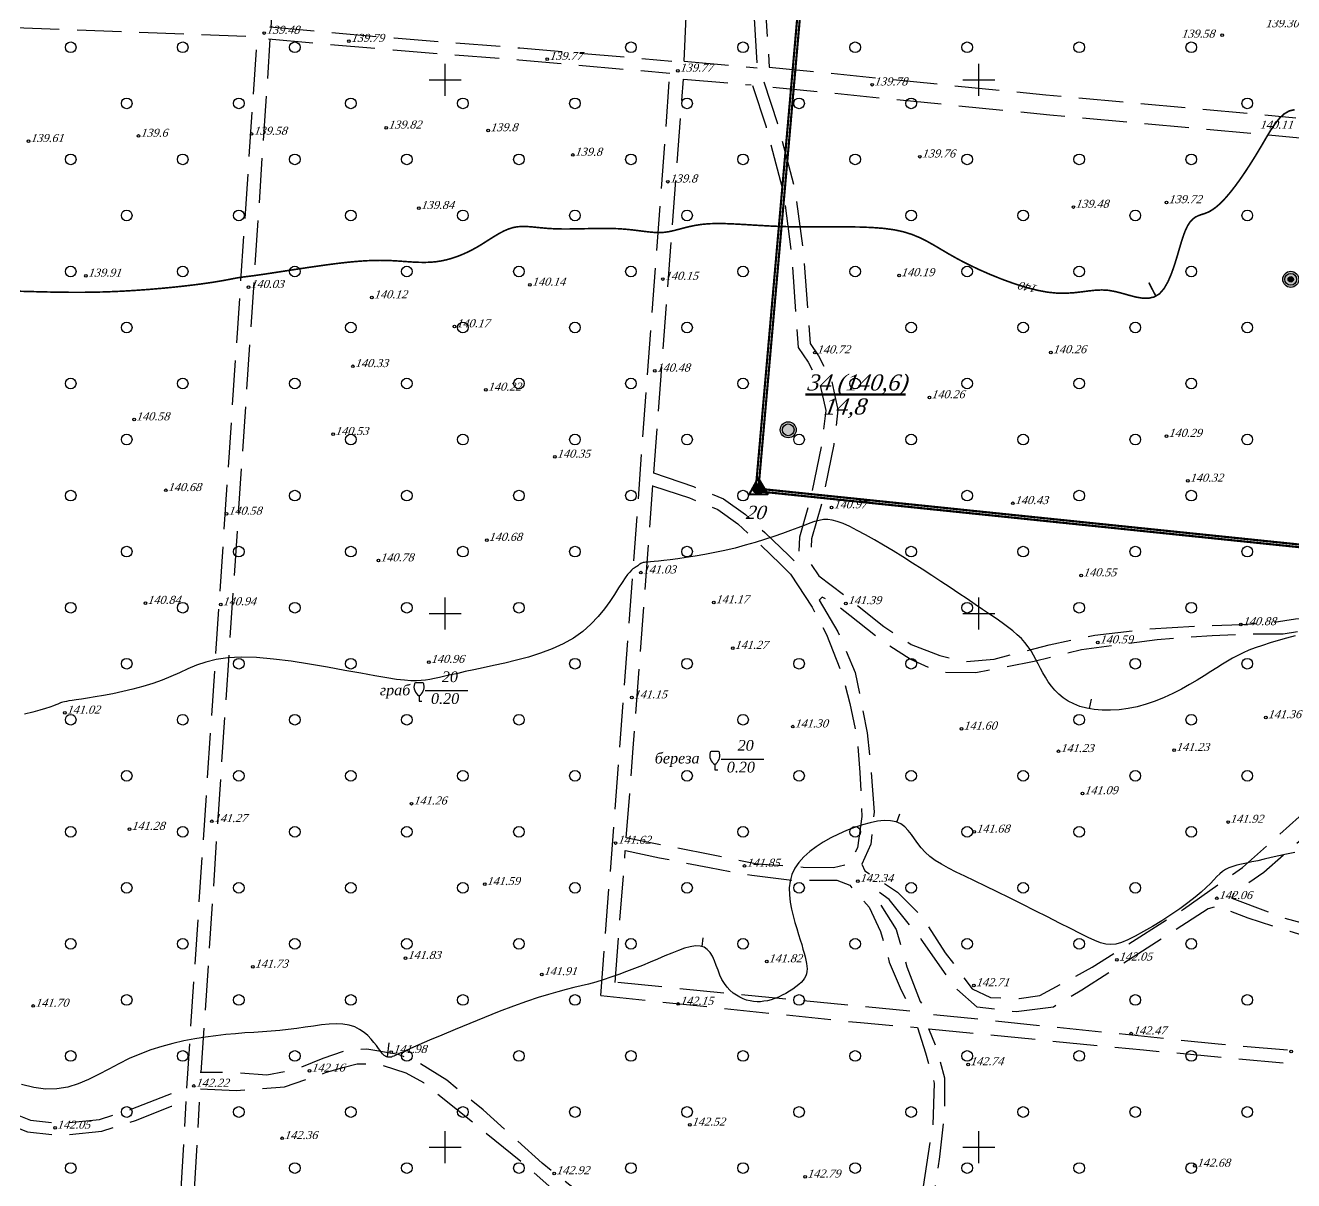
# Model space of a CAD drawing. Header units: millimetres. Extents: x 1400 to 4853, y -623 to 1865.
# Drawn here: x 2613.2 to 2755.8, y 1369.6 to 1499.4 of the extents above; entities that cross this region are included whole.
import ezdxf
from ezdxf.enums import TextEntityAlignment as Align
from ezdxf.lldxf.tags import DXFTag

# ---------------------------------------------------------------- set-up
doc = ezdxf.new("R2010")
doc.units = ezdxf.units.MM
doc.set_wipeout_variables(frame=1)
doc.linetypes.add('AHIDDEN2', pattern=[3, 1.5, -1.5])
doc.linetypes.add('AHIDDEN4', pattern=[7, 5, -2])
for name, color, linetype in [('0_Лицензия', 6, 'Continuous'), ('CONT-MNR', 7, 'Continuous'), ('кресты', 7, 'Continuous'), ('ПИКЕТЫ', 7, 'Continuous'), ('РАСТИТ', 7, 'Continuous'), ('Скважины', 7, 'Continuous'), ('СІТУАЦІЯ', 7, 'Continuous')]:
    doc.layers.add(name, color=color, linetype=linetype)
doc.styles.add('grad', font='timesi.ttf')
doc.styles.add('universw', font='timesi.ttf', dxfattribs={"oblique": 10})
tags = doc.linetypes.add('New Line1', pattern=[1.5, 1, -0.5]).pattern_tags.tags
tags[6:7] = [DXFTag(74, 4), DXFTag(75, 0), DXFTag(340, '0'), DXFTag(46, 1.0), DXFTag(50, 0.0), DXFTag(44, 0.0), DXFTag(45, 0.0)]
tags[4:5] = [DXFTag(74, 4), DXFTag(75, 0), DXFTag(340, '0'), DXFTag(46, 1.0), DXFTag(50, 0.0), DXFTag(44, 0.0), DXFTag(45, 0.0)]

# ---------------------------------------------------------------- blocks, each defined once
blk = doc.blocks.new('390_2')
at = {"color": 0, "linetype": 'Continuous', "lineweight": 0}
blk.add_wipeout([(0.56, -0.02), (0.56, 0.02), (0.02, 0.02), (0.02, 1.02), (0.15, 1.11), (0.31, 1.24), (0.46, 1.38), (0.62, 1.58), (0.73, 1.77), (0.84, 2), (0.9, 2.21), (0.95, 2.44), (0.96, 2.61), (0.96, 2.86), (0.94, 3.01), (0.89, 3.24), (0.86, 3.33), (0.82, 3.39), (0.77, 3.44), (0.7, 3.46), (-0.38, 3.46), (-0.69, 3.46), (-0.8, 3.42), (-0.85, 3.37), (-0.89, 3.28), (-0.93, 3.11), (-0.96, 2.93), (-0.97, 2.66), (-0.95, 2.39), (-0.91, 2.19), (-0.85, 2.03), (-0.78, 1.85), (-0.67, 1.65), (-0.56, 1.5), (-0.45, 1.37), (-0.28, 1.21), (-0.13, 1.09), (-0.02, 1.02), (-0.02, -0.02)], dxfattribs=at)
at = {"color": 0, "linetype": 'Continuous'}
blk.add_lwpolyline([(0.89, 3.12), (0.86, 3.28, 0.283123), (0.7, 3.44), (-0.69, 3.44, 0.301637), (-0.87, 3.28, 0.346308), (0, 1.03, 0.325277)], format="xyb", close=True, dxfattribs=at)
blk.add_lwpolyline([(0, 1.03), (0, 0), (0.54, 0)], dxfattribs=at)
blk = doc.blocks.new('372')
blk.add_circle((0, 0), 1)
blk = doc.blocks.new('368')
at = {"color": 0, "linetype": 'Continuous'}
blk.add_blockref('372', (0, 0), dxfattribs=at)
blk = doc.blocks.new('Licenzia')
at = {"linetype": 'New Line1', "lineweight": 25}
h = blk.add_hatch(color=6, dxfattribs=at)
h.dxf.hatch_style = 1
h.set_gradient(color1=(255, 0, 255), color2=(255, 0, 255), centered=1, tint=1, name='INVCYLINDER')
edge = h.paths.add_edge_path()
edge.add_arc((0, 0), 2, 0, 360)
at = {"color": 6, "linetype": 'Continuous', "lineweight": 40, "flags": 128}
blk.add_lwpolyline([(-0.08, 4.01), (-3.48, -1.99), (3.45, -1.99)], close=True, dxfattribs=at)
at = {"color": 10, "linetype": 'Continuous', "lineweight": 25}
blk.add_circle((0, 0), 2, dxfattribs=at)

msp = doc.modelspace()

# ---------------------------------------------------------------- hatches: boundary and pattern name
at = {"layer": 'Скважины', "linetype": 'Continuous'}
for color, points in [(1, [(2756.3306, 1470.8848, 1), (2754.5306, 1470.8848, 1)]), (1, [(2755.7306, 1470.8848, 1), (2755.1306, 1470.8848, 1)]), (0, [(2699.8302, 1453.9657, 1), (2698.0302, 1453.9657, 1)])]:
    msp.add_hatch(color=color, dxfattribs=at).paths.add_polyline_path(points)

# ---------------------------------------------------------------- linework, layer by layer
at = {"color": 6, "linetype": 'Continuous', "lineweight": 60, "flags": 128}
msp.add_lwpolyline([(3144.4144, 1622.5005, 0.24, 0.24, 0), (3032.8199, 1555.7907, 0.24, 0.24, 0), (3018.8744, 1523.7908, 0.24, 0.24, 0), (2987.3207, 1481.6199, 0.24, 0.24, 0), (2991.6614, 1385.4672, 0.24, 0.24, 0), (2843.9613, 1431.7361, 0.24, 0.24, 0), (2695.2589, 1447.0788, 0.24, 0.24, 0), (2711.2688, 1628.8933, 0.24, 0.24, 0), (2712.5497, 1675.7396, 0, 0, 0), (2806.1021, 1678.0284, 0.24, 0.24, 0), (2909.7376, 1712.7799, 0.24, 0.24, 0), (2967.6908, 1719.2535, 0.24, 0.24, 0), (3085.4663, 1716.8193, 0.24, 0.24, 0), (3121.1623, 1734.8067, 0.24, 0.24, 0), (3144.4153, 1734.688, 0.24, 0.24, 0)], format="xyseb", dxfattribs=at)
at = {"color": 1, "linetype": 'Continuous', "lineweight": 211, "const_width": 0.24, "flags": 128}
msp.add_lwpolyline([(2712.8418, 1675.4467), (2806.1546, 1677.7296), (2909.8027, 1712.4853), (2967.7044, 1718.9532), (3084.808, 1716.5431), (3133.365, 1615.9104), (3032.5835, 1555.9992), (3018.6133, 1523.9427), (2987.0162, 1481.7136), (2991.3424, 1385.8815), (2844.0222, 1432.0314), (2695.5837, 1447.3469), (2711.5685, 1628.8761)], close=True, dxfattribs=at)
at = {"layer": 'CONT-MNR', "color": 30, "linetype": 'Continuous', "const_width": 0.18, "flags": 128}
msp.add_lwpolyline([(2755.8676, 1489.9581), (2755.256, 1489.8191), (2754.6897, 1489.4834), (2754.1612, 1488.9872), (2753.6632, 1488.367), (2753.1883, 1487.6594), (2752.7293, 1486.9007), (2752.2786, 1486.1274), (2751.8304, 1485.3705), (2751.3848, 1484.6383), (2750.9432, 1483.9339), (2750.507, 1483.26), (2750.0777, 1482.6196), (2749.6569, 1482.0155), (2749.2459, 1481.4507), (2748.8463, 1480.9281), (2748.4591, 1480.45), (2748.0835, 1480.0172), (2747.7183, 1479.6296), (2747.3623, 1479.2874), (2747.0144, 1478.9907), (2746.6732, 1478.7397), (2746.3376, 1478.5344), (2746.0065, 1478.375), (2745.6789, 1478.2567), (2745.3551, 1478.1552), (2745.036, 1478.0412), (2744.7221, 1477.8855), (2744.4142, 1477.659), (2744.1131, 1477.3323), (2743.8194, 1476.8762), (2743.5337, 1476.2617), (2743.255, 1475.4732), (2742.9747, 1474.5513), (2742.6824, 1473.5503), (2742.3675, 1472.5245), (2742.0198, 1471.5282), (2741.6288, 1470.6157), (2741.184, 1469.8414), (2740.675, 1469.2596), (2740.0951, 1468.9083), (2739.4525, 1468.7595), (2738.7592, 1468.7692), (2738.027, 1468.8931), (2737.2678, 1469.0871), (2736.4935, 1469.3069), (2735.7162, 1469.5084), (2734.9476, 1469.6474), (2734.1949, 1469.6918), (2733.4462, 1469.6584), (2732.6846, 1469.5759), (2731.8935, 1469.4733), (2731.056, 1469.3793), (2730.1554, 1469.3228), (2729.175, 1469.3326), (2728.0981, 1469.4377), (2726.9156, 1469.659), (2725.6505, 1469.986), (2724.3335, 1470.4004), (2722.9952, 1470.8841), (2721.6664, 1471.4186), (2720.3778, 1471.9857), (2719.16, 1472.5671), (2718.0438, 1473.1445), (2717.0489, 1473.7016), (2716.1512, 1474.2302), (2715.3157, 1474.7241), (2714.5072, 1475.1771), (2713.6907, 1475.5829), (2712.8312, 1475.9354), (2711.8935, 1476.2283), (2710.8426, 1476.4555), (2709.6536, 1476.6138), (2708.3426, 1476.713), (2706.9359, 1476.7661), (2705.4598, 1476.7858), (2703.9405, 1476.7851), (2702.4043, 1476.7768), (2700.8775, 1476.7739), (2699.3863, 1476.7892), (2697.9534, 1476.8318), (2696.5859, 1476.8952), (2695.2877, 1476.969), (2694.0623, 1477.0429), (2692.9134, 1477.1066), (2691.8446, 1477.1497), (2690.8594, 1477.1619), (2689.9617, 1477.1329), (2689.1521, 1477.0562), (2688.4209, 1476.9408), (2687.7553, 1476.8), (2687.1426, 1476.6465), (2686.5702, 1476.4936), (2686.0253, 1476.3542), (2685.4953, 1476.2412), (2684.9675, 1476.1678), (2684.4302, 1476.1431), (2683.8758, 1476.1606), (2683.2978, 1476.2101), (2682.6896, 1476.2813), (2682.0445, 1476.3638), (2681.3561, 1476.4474), (2680.6177, 1476.5217), (2679.8228, 1476.5766), (2678.9686, 1476.6045), (2678.0685, 1476.6097), (2677.1394, 1476.5995), (2676.1985, 1476.5809), (2675.2628, 1476.5612), (2674.3494, 1476.5474), (2673.4755, 1476.5467), (2672.6581, 1476.5663), (2671.91, 1476.6102), (2671.2263, 1476.6698), (2670.5979, 1476.7334), (2670.0155, 1476.7891), (2669.47, 1476.8253), (2668.9521, 1476.8301), (2668.4528, 1476.7919), (2667.9628, 1476.6988), (2667.4742, 1476.5429), (2666.9841, 1476.3313), (2666.491, 1476.0746), (2665.993, 1475.7839), (2665.4888, 1475.4698), (2664.9766, 1475.1433), (2664.4548, 1474.815), (2663.9219, 1474.4959), (2663.3766, 1474.1954), (2662.8196, 1473.9173), (2662.2521, 1473.6642), (2661.6753, 1473.4385), (2661.0902, 1473.2428), (2660.4981, 1473.0795), (2659.9001, 1472.9512), (2659.2973, 1472.8603), (2658.6907, 1472.8078), (2658.0802, 1472.7884), (2657.4659, 1472.7954), (2656.8475, 1472.8219), (2656.2249, 1472.8611), (2655.5979, 1472.9063), (2654.9663, 1472.9506), (2654.3301, 1472.9873), (2653.6873, 1473.0105), (2653.0294, 1473.0179), (2652.3461, 1473.0085), (2651.6271, 1472.9809), (2650.8621, 1472.9339), (2650.0409, 1472.8664), (2649.153, 1472.777), (2648.1883, 1472.6646), (2647.1431, 1472.5291), (2646.0412, 1472.376), (2644.9128, 1472.2117), (2643.7882, 1472.0428), (2642.6979, 1471.8759), (2641.672, 1471.7176), (2640.7411, 1471.5745), (2639.9353, 1471.453), (2639.2759, 1471.3579), (2638.7471, 1471.2857), (2638.324, 1471.2312), (2637.9815, 1471.189), (2637.6947, 1471.154), (2637.4388, 1471.1207), (2637.1887, 1471.0838), (2636.9194, 1471.0381), (2636.6082, 1470.9794), (2636.2402, 1470.9075), (2635.803, 1470.8237), (2635.2839, 1470.7291), (2634.6702, 1470.6246), (2633.9494, 1470.5114), (2633.1088, 1470.3907), (2632.1359, 1470.2634), (2631.0231, 1470.1312), (2629.784, 1469.9981), (2628.4371, 1469.8687), (2627.001, 1469.7474), (2625.4942, 1469.6389), (2623.9354, 1469.5476), (2622.3431, 1469.4781), (2620.736, 1469.4348), (2619.1329, 1469.4205), (2617.5539, 1469.4298), (2616.0196, 1469.4555), (2614.5503, 1469.4904), (2613.1666, 1469.5272), (2611.8888, 1469.5588)], dxfattribs=at)
at = {"layer": 'CONT-MNR', "color": 30, "linetype": 'Continuous', "const_width": 0.18, "elevation": 42, "flags": 128}
msp.add_lwpolyline([(2740.2546, 1469.0049), (2739.4812, 1470.5139)], dxfattribs=at)
at = {"layer": 'CONT-MNR', "color": 30, "linetype": 'Continuous', "flags": 128}
for points, elevation in [([(2732.7974, 1422.6183), (2733.0364, 1423.697)], 42.3), ([(2711.1283, 1409.8537), (2711.483, 1410.7907)], 42.6), ([(2689.2377, 1395.864), (2689.3511, 1396.8369)], 42.6), ([(2653.8547, 1383.4559), (2654.0516, 1385.0476)], 42.6)]:
    msp.add_lwpolyline(points, dxfattribs=dict(at, elevation=elevation))
at = {"layer": 'CONT-MNR', "color": 30, "linetype": 'Continuous', "elevation": 42.6}
msp.add_lwpolyline([(2755.882, 1406.4557), (2754.9602, 1406.2717), (2754.0791, 1406.0704), (2753.2444, 1405.8682), (2752.462, 1405.6814), (2751.7363, 1405.5221), (2751.0665, 1405.3856), (2750.4507, 1405.263), (2749.887, 1405.1451), (2749.3734, 1405.023), (2748.9079, 1404.8877), (2748.4885, 1404.7302), (2748.1134, 1404.5415), (2747.7769, 1404.3137), (2747.4598, 1404.0435), (2747.1392, 1403.7286), (2746.7921, 1403.3668), (2746.3956, 1402.9558), (2745.927, 1402.4934), (2745.3632, 1401.9775), (2744.6815, 1401.4057), (2743.8684, 1400.7798), (2742.9486, 1400.1181), (2741.9566, 1399.4425), (2740.9264, 1398.7754), (2739.8925, 1398.1389), (2738.8891, 1397.5551), (2737.9504, 1397.0463), (2737.1107, 1396.6345), (2736.3919, 1396.3378), (2735.7664, 1396.1574), (2735.1944, 1396.0903), (2734.6359, 1396.1334), (2734.0509, 1396.2839), (2733.3995, 1396.5387), (2732.6417, 1396.8948), (2731.7377, 1397.3493), (2730.6604, 1397.8962), (2729.435, 1398.5179), (2728.0994, 1399.194), (2726.6915, 1399.9039), (2725.2496, 1400.627), (2723.8115, 1401.343), (2722.4152, 1402.0311), (2721.0988, 1402.671), (2719.8932, 1403.2476), (2718.8003, 1403.7687), (2717.8152, 1404.2472), (2716.9328, 1404.6966), (2716.148, 1405.1298), (2715.4558, 1405.5601), (2714.851, 1406.0007), (2714.3286, 1406.4647), (2713.8808, 1406.96), (2713.4882, 1407.4733), (2713.1287, 1407.9859), (2712.7802, 1408.4792), (2712.4207, 1408.9345), (2712.028, 1409.3331), (2711.5801, 1409.6565), (2711.0547, 1409.8858), (2710.4361, 1410.0073), (2709.733, 1410.0257), (2708.9605, 1409.9508), (2708.1334, 1409.792), (2707.2669, 1409.559), (2706.3758, 1409.2614), (2705.4753, 1408.9087), (2704.5802, 1408.5107), (2703.7055, 1408.0751), (2702.8655, 1407.603), (2702.0744, 1407.094), (2701.3464, 1406.5472), (2700.6956, 1405.9622), (2700.1363, 1405.3382), (2699.6827, 1404.6748), (2699.349, 1403.9712), (2699.1438, 1403.229), (2699.0541, 1402.4578), (2699.0612, 1401.6694), (2699.1463, 1400.8757), (2699.2909, 1400.0883), (2699.4763, 1399.3192), (2699.6838, 1398.5801), (2699.8948, 1397.8827), (2700.0935, 1397.2365), (2700.2762, 1396.6409), (2700.4418, 1396.0932), (2700.5894, 1395.5902), (2700.7181, 1395.1293), (2700.827, 1394.7075), (2700.9151, 1394.3219), (2700.9815, 1393.9695), (2701.0249, 1393.6473), (2701.0419, 1393.3506), (2701.0289, 1393.0748), (2700.9821, 1392.815), (2700.8979, 1392.5664), (2700.7725, 1392.3243), (2700.6023, 1392.0839), (2700.3835, 1391.8403), (2700.1143, 1391.5904), (2699.8006, 1391.3374), (2699.45, 1391.0863), (2699.0702, 1390.842), (2698.669, 1390.6093), (2698.2541, 1390.3931), (2697.8332, 1390.1984), (2697.4139, 1390.03), (2697.0025, 1389.8921), (2696.599, 1389.7861), (2696.2018, 1389.7126), (2695.8094, 1389.6724), (2695.4202, 1389.6662), (2695.0328, 1389.6946), (2694.6455, 1389.7583), (2694.2569, 1389.858), (2693.8665, 1389.9946), (2693.4783, 1390.1701), (2693.0974, 1390.3867), (2692.7289, 1390.6465), (2692.3779, 1390.9518), (2692.0493, 1391.3047), (2691.7484, 1391.7076), (2691.4802, 1392.1625), (2691.2465, 1392.6674), (2691.0363, 1393.2038), (2690.8351, 1393.7487), (2690.6287, 1394.2793), (2690.4026, 1394.7728), (2690.1426, 1395.2063), (2689.8343, 1395.5569), (2689.4632, 1395.8017), (2689.0185, 1395.9244), (2688.5028, 1395.9338), (2687.9219, 1395.8452), (2687.2819, 1395.6739), (2686.5887, 1395.4351), (2685.8482, 1395.1442), (2685.0665, 1394.8165), (2684.2495, 1394.4671), (2683.4033, 1394.1099), (2682.5353, 1393.7516), (2681.6531, 1393.3975), (2680.764, 1393.053), (2679.8757, 1392.7232), (2678.9957, 1392.4136), (2678.1314, 1392.1292), (2677.2905, 1391.8754), (2676.4749, 1391.6539), (2675.6649, 1391.4514), (2674.8349, 1391.2512), (2673.9597, 1391.0364), (2673.0139, 1390.7905), (2671.972, 1390.4964), (2670.8089, 1390.1375), (2669.4989, 1389.697), (2668.03, 1389.165), (2666.4422, 1388.56), (2664.7887, 1387.9074), (2663.1228, 1387.2325), (2661.4975, 1386.5607), (2659.9663, 1385.9174), (2658.5822, 1385.328), (2657.3984, 1384.8179), (2656.4541, 1384.4061), (2655.7311, 1384.0869), (2655.1976, 1383.8481), (2654.8213, 1383.6774), (2654.5701, 1383.5628), (2654.412, 1383.492), (2654.3148, 1383.453), (2654.2463, 1383.4336), (2654.1801, 1383.4235), (2654.1115, 1383.4201), (2654.0413, 1383.423), (2653.9705, 1383.4313), (2653.9, 1383.4445), (2653.8307, 1383.4619), (2653.7634, 1383.4829), (2653.6991, 1383.5069), (2653.6376, 1383.5346), (2653.5745, 1383.5721), (2653.5042, 1383.627), (2653.4213, 1383.7068), (2653.3204, 1383.8191), (2653.1958, 1383.9713), (2653.0422, 1384.171), (2652.854, 1384.4257), (2652.626, 1384.7384), (2652.3538, 1385.0941), (2652.0333, 1385.4729), (2651.6605, 1385.8553), (2651.2311, 1386.2215), (2650.7411, 1386.5519), (2650.1863, 1386.8268), (2649.5628, 1387.0266), (2648.8684, 1387.1374), (2648.1101, 1387.1687), (2647.2968, 1387.1356), (2646.4377, 1387.0536), (2645.5416, 1386.9378), (2644.6176, 1386.8036), (2643.6747, 1386.6662), (2642.722, 1386.541), (2641.766, 1386.4392), (2640.8034, 1386.3572), (2639.8287, 1386.2872), (2638.8361, 1386.2216), (2637.82, 1386.1526), (2636.7748, 1386.0727), (2635.6947, 1385.9742), (2634.5742, 1385.8493), (2633.4102, 1385.691), (2632.2103, 1385.4945), (2630.9849, 1385.2555), (2629.7441, 1384.9699), (2628.4983, 1384.6333), (2627.2578, 1384.2415), (2626.0328, 1383.7903), (2624.8336, 1383.2755), (2623.6666, 1382.6996), (2622.5228, 1382.0923), (2621.3895, 1381.4901), (2620.2536, 1380.9295), (2619.1024, 1380.4469), (2617.923, 1380.0789), (2616.7026, 1379.862), (2615.4283, 1379.8325), (2614.0916, 1380.0143), (2612.7022, 1380.3797)], dxfattribs=at)
at = {"layer": 'кресты', "color": 3, "linetype": 'Continuous'}
for p, q in [((2660.3623, 1491.5067), (2660.3623, 1495.1067)), ((2720.3623, 1491.5067), (2720.3623, 1495.1067)), ((2658.5623, 1493.3067), (2662.1623, 1493.3067)), ((2718.5623, 1493.3067), (2722.1623, 1493.3067)), ((2660.3623, 1431.5067), (2660.3623, 1435.1067)), ((2720.3623, 1431.5067), (2720.3623, 1435.1067)), ((2658.5623, 1433.3067), (2662.1623, 1433.3067)), ((2718.5623, 1433.3067), (2722.1623, 1433.3067)), ((2660.3623, 1371.5067), (2660.3623, 1375.1067)), ((2720.3623, 1371.5067), (2720.3623, 1375.1067)), ((2658.5623, 1373.3067), (2662.1623, 1373.3067)), ((2718.5623, 1373.3067), (2722.1623, 1373.3067))]:
    msp.add_line(p, q, dxfattribs=at)
at = {"layer": 'ПИКЕТЫ', "color": 7, "linetype": 'Continuous'}
for centre in [(2640.0116, 1498.5733), (2649.5408, 1497.6671), (2747.7133, 1498.3456), (2671.844, 1495.639), (2686.5128, 1494.3228), (2708.3619, 1492.7707), (2638.5973, 1487.2259), (2653.7363, 1487.919), (2665.204, 1487.6216), (2613.4998, 1486.411), (2625.8733, 1486.9998), (2674.7032, 1484.8639), (2713.7339, 1484.6748), (2685.3976, 1481.8602), (2657.392, 1478.8806), (2730.9891, 1479.0147), (2741.4693, 1479.5317), (2619.9697, 1471.2757), (2669.8916, 1470.2603), (2684.8407, 1470.9176), (2711.3874, 1471.3243), (2638.2532, 1470.0032), (2652.1238, 1468.8372), (2661.4013, 1465.5851), (2701.9283, 1462.6462), (2728.4661, 1462.6645), (2649.9916, 1461.1063), (2683.9149, 1460.6049), (2664.9414, 1458.452), (2714.802, 1457.6055), (2625.3785, 1455.1218), (2647.7653, 1453.4707), (2741.4724, 1453.2612), (2672.7023, 1450.9273), (2743.866, 1448.2204), (2628.9563, 1447.1667), (2635.7656, 1444.515), (2703.8134, 1445.2332), (2724.1909, 1445.7013), (2665.0338, 1441.5707), (2652.8442, 1439.2659), (2682.3486, 1437.9075), (2731.8697, 1437.5867), (2626.6481, 1434.4847), (2690.5477, 1434.5571), (2705.4171, 1434.4515), (2635.119, 1434.3305), (2749.8209, 1432.0867), (2692.6877, 1429.4254), (2733.7284, 1430.0438), (2658.5302, 1427.8476), (2681.3398, 1423.8705), (2617.5892, 1422.1435), (2752.6342, 1421.632), (2699.43, 1420.5925), (2718.4201, 1420.354), (2729.3242, 1417.8221), (2742.3103, 1417.9473), (2732.0074, 1413.0855), (2656.5704, 1411.9291), (2624.8689, 1409.0794), (2634.1286, 1409.9547), (2719.8535, 1408.7695), (2748.3884, 1409.8694), (2679.5275, 1407.5079), (2694.0197, 1404.9333), (2706.7571, 1403.2101), (2664.8028, 1402.875), (2747.1189, 1401.296), (2655.908, 1394.5652), (2638.7311, 1393.5965), (2696.5095, 1394.1885), (2735.8912, 1394.3887), (2671.2082, 1392.7408), (2719.8144, 1391.5023), (2614.0418, 1389.1881), (2686.5502, 1389.413), (2737.4816, 1386.0783), (2654.3037, 1383.9914), (2755.4681, 1384.0695), (2645.1016, 1381.8949), (2719.1599, 1382.6187), (2632.0803, 1380.1947), (2616.4902, 1375.4856), (2687.8689, 1375.8263), (2642.0342, 1374.3151), (2672.6273, 1370.364), (2744.6479, 1371.2056), (2700.8433, 1369.9847)]:
    msp.add_circle(centre, 0.15, dxfattribs=at)
at = {"layer": 'РАСТИТ', "color": 7}
for points in [[(2658.1269, 1424.6651), (2662.9187, 1424.6396)], [(2691.3816, 1416.9544), (2696.1734, 1416.9289)]]:
    msp.add_lwpolyline(points, dxfattribs=at)
at = {"layer": 'Скважины', "color": 0, "linetype": 'Continuous', "lineweight": 50}
msp.add_line((2700.8879, 1457.9443), (2712.1071, 1457.9423), dxfattribs=at)
at = {"layer": 'Скважины', "color": 1, "linetype": 'Continuous'}
for centre, radius in [((2755.4306, 1470.8848), 0.9), ((2755.4306, 1470.8848), 0.66), ((2755.4306, 1470.8848), 0.3), ((2755.4355, 1470.8446), 0.15), ((2755.5606, 1470.8597), 0.15)]:
    msp.add_circle(centre, radius, dxfattribs=at)
at = {"layer": 'Скважины', "color": 1}
msp.add_circle((2755.4355, 1470.8446), 0.15, dxfattribs=at)
at = {"layer": 'Скважины', "color": 0, "linetype": 'Continuous'}
for radius in [0.9, 0.66]:
    msp.add_circle((2698.9302, 1453.9657), radius, dxfattribs=at)
at = {"layer": 'СІТУАЦІЯ', "color": 7, "linetype": 'AHIDDEN4'}
msp.add_line((2687.243, 1495.4306), (2687.802, 1507.9966), dxfattribs=at)
at = {"layer": 'СІТУАЦІЯ', "color": 7, "linetype": 'AHIDDEN4', "flags": 128}
for points in [[(2640.7858, 1499.2523), (2646.4521, 1584.0017)], [(2689.0347, 1536.8003), (2690.9909, 1533.6089), (2693.7892, 1527.3286), (2694.8272, 1523.3793), (2695.6685, 1518.1718), (2695.6286, 1512.7066), (2695.8675, 1507.3797), (2696.3466, 1501.7549), (2696.7847, 1494.7524)], [(2689.0406, 1534.2074), (2689.7937, 1532.9788), (2692.5114, 1526.8794), (2693.5049, 1523.0994), (2694.3177, 1518.0683), (2694.2784, 1512.6812), (2694.5201, 1507.2921), (2695.0002, 1501.6555), (2695.4373, 1494.6681)], [(2640.6292, 1499.2662), (2654.6404, 1498.0187), (2668.7441, 1496.9097), (2685.8389, 1495.415)], [(2631.3052, 1379.9359), (2639.2412, 1498.2086)], [(2632.9279, 1381.7209), (2640.6958, 1497.905)], [(2640.5094, 1497.9215), (2654.5276, 1496.6734), (2668.6319, 1495.5644), (2685.6021, 1494.0706)], [(2687.243, 1495.4306), (2695.4373, 1494.6681)], [(2696.7847, 1494.7524), (2727.9135, 1491.6261), (2756.0207, 1489.0481)], [(2677.8582, 1390.3611), (2680.0018, 1418.278), (2685.6352, 1494.0708)], [(2683.821, 1449.0922), (2687.1496, 1493.3982)], [(2687.1496, 1493.3982), (2694.777, 1492.7414)], [(2694.903, 1492.6829), (2696.4447, 1488.013), (2698.3719, 1480.6953), (2699.2916, 1473.6382), (2699.8216, 1466.513), (2700.064, 1463.21), (2701.1721, 1461.5732), (2702.5212, 1459.0216), (2703.1475, 1456.133), (2702.7139, 1452.5223), (2701.4577, 1446.3345), (2700.205, 1441.9053), (2700.1087, 1439.5463), (2700.1569, 1438.7278)], [(2697.2082, 1492.5024), (2728.3428, 1489.3755), (2756.4558, 1486.7969)], [(2683.7853, 1449.1148), (2688.2969, 1447.5862), (2691.6695, 1446.19), (2694.1267, 1444.4569), (2696.2949, 1442.4349), (2698.993, 1439.8351), (2700.1493, 1438.6797)], [(2680.7249, 1408.1026), (2681.4975, 1418.165), (2683.7166, 1447.7029)], [(2683.7722, 1447.621), (2687.8229, 1446.3213), (2691.0143, 1445.0002), (2693.2733, 1443.4068), (2695.3661, 1441.4551), (2698.0474, 1438.8715), (2699.1951, 1437.7247)], [(2699.1951, 1437.7247), (2701.6252, 1434.0107), (2703.2244, 1430.9445), (2704.8661, 1426.8434), (2705.8735, 1423.1896), (2706.6571, 1419.3866), (2706.9933, 1415.4542), (2707.2172, 1410.4954), (2706.7299, 1406.9738), (2705.7598, 1405.1469), (2704.0061, 1404.7368), (2700.6107, 1404.7741), (2695.4243, 1405.1469), (2690.3125, 1406.1908), (2681.7491, 1407.8752), (2680.7198, 1408.0918)], [(2701.5045, 1438.8072), (2702.3646, 1437.5579), (2705.6805, 1435.0443), (2709.6825, 1431.8452), (2712.7697, 1429.8458), (2715.9712, 1428.589), (2718.8869, 1427.9035), (2722.0885, 1428.1891), (2728.2629, 1429.7887), (2733.4083, 1430.8741), (2739.1826, 1431.5596), (2745.9541, 1431.9654), (2749.8989, 1432.0797), (2753.272, 1432.3082), (2755.959, 1432.7081), (2758.7032, 1432.9366), (2761.7332, 1432.7652), (2764.0201, 1432.3082), (2765.9287, 1431.4831), (2767.0083, 1428.5344), (2767.3682, 1425.37), (2767.4402, 1422.2056), (2765.7848, 1418.6816), (2762.9393, 1414.9202), (2760.0512, 1411.1885), (2759.2047, 1410.2929), (2759.0577, 1409.5581), (2760.5266, 1408.4884), (2765.4811, 1405.6274), (2769.7219, 1403.4782), (2774.303, 1400.9406), (2777.3903, 1398.6021), (2780.1619, 1396.4991), (2783.2492, 1393.7874), (2791.2695, 1385.1761), (2794.9587, 1381.0449), (2795.9128, 1380.2186), (2799.9837, 1379.9644)], [(2792.8776, 1380.8535), (2786.6966, 1388.1641), (2781.2725, 1393.395), (2776.416, 1397.6176), (2771.4334, 1401.0838), (2766.703, 1403.6047), (2758.9958, 1407.738), (2758.1013, 1408.2394), (2757.0104, 1408.2176), (2752.4069, 1404.2063), (2748.996, 1401.7981), (2748.8214, 1401.3185), (2754.7122, 1399.0949), (2758.6694, 1398.0102), (2763.97, 1395.7801), (2767.4921, 1393.1667), (2772.9425, 1388.0446), (2777.7535, 1382.3472), (2792.9881, 1380.8338)], [(2680.6309, 1406.6709), (2684.473, 1405.8619), (2690.0698, 1404.7434), (2694.8458, 1403.8858), (2699.3727, 1403.3185), (2702.5443, 1403.3185), (2704.4099, 1403.3185), (2705.8533, 1402.764), (2708.0306, 1400.2882), (2709.3179, 1397.5633), (2710.294, 1394.1123), (2711.6455, 1390.9613), (2712.9219, 1388.5605), (2679.2714, 1391.8633)], [(2679.4764, 1391.8432), (2680.6147, 1406.668)], [(2775.474, 1382.3586), (2774.8594, 1384.1572), (2769.1521, 1389.6846), (2764.8806, 1393.3851), (2762.2026, 1395.1398), (2759.349, 1396.3242), (2755.3539, 1397.5525), (2750.6563, 1399.0441), (2747.2759, 1400.404), (2746.1339, 1400.1204), (2731.9295, 1390.9527), (2728.7553, 1389.0721), (2724.5548, 1388.5198), (2720.1885, 1389.0721), (2717.7566, 1391.1707), (2713.8877, 1396.6934), (2710.2952, 1401.1668), (2709.0792, 1402.0505), (2708.6923, 1401.4982), (2711.0689, 1397.798), (2712.2849, 1393.6007), (2713.7772, 1389.6796), (2714.7168, 1388.2989), (2747.2707, 1384.93), (2775.4342, 1382.4846)], [(2677.8582, 1390.3611), (2707.0424, 1387.3151), (2713.4546, 1386.7675), (2714.3495, 1383.9099), (2715.336, 1380.5146), (2715.1715, 1375.8051), (2713.5031, 1365.1589), (2712.9103, 1364.1359), (2710.216, 1362.8975), (2706.929, 1360.6899), (2703.5342, 1358.3207), (2700.2472, 1357.3515), (2693.6192, 1358.2669), (2688.2845, 1360.2591), (2683.9736, 1362.6283), (2676.2832, 1367.5345), (2671.2718, 1371.5189), (2664.6438, 1377.4956), (2660.5485, 1380.834), (2657.3153, 1382.88), (2655.106, 1383.7416), (2651.5496, 1384.3338), (2649.3077, 1384.1978), (2646.6134, 1383.2824), (2643.488, 1382.044), (2640.3088, 1381.3979), (2636.0518, 1381.7209), (2632.8186, 1381.7209)], [(2742.7111, 1311.4555), (2740.8879, 1314.4033), (2738.667, 1318.0468), (2735.8826, 1321.6571), (2731.7329, 1325.4418), (2730.0755, 1326.7998), (2725.6337, 1331.0394), (2721.8774, 1335.0011), (2718.7284, 1339.0752), (2715.6049, 1343.8966), (2714.2458, 1347.4406), (2713.9131, 1352.0295), (2714.0457, 1356.8322), (2714.4104, 1362.2466), (2715.9909, 1372.2445), (2716.5334, 1377.1232), (2716.5334, 1381.0846), (2715.6763, 1384.3348), (2714.7509, 1386.6156)], [(2714.7509, 1386.6156), (2738.8761, 1384.253), (2759.0037, 1382.3808), (2799.9186, 1378.3304)], [(2551.2589, 1373.5414), (2555.3985, 1373.6365), (2560.2043, 1374.3497), (2565.3908, 1376.7269), (2569.7683, 1378.7714), (2573.1942, 1380.1978), (2575.7161, 1380.7208), (2581.4474, 1381.5839), (2586.5863, 1382.9152), (2591.4397, 1383.8186), (2595.4366, 1383.771), (2599.148, 1382.5349), (2608.5651, 1378.416), (2613.7368, 1376.3642), (2617.0071, 1375.9842), (2621.4943, 1376.4402), (2625.0688, 1377.5801), (2629.0997, 1379.176), (2631.3052, 1379.9359)], [(2551.2899, 1372.1917), (2555.5135, 1372.2888), (2560.5923, 1373.0425), (2565.9577, 1375.5017), (2570.3136, 1377.5361), (2573.5944, 1378.902), (2575.9539, 1379.3913), (2581.7179, 1380.2595), (2586.8794, 1381.5966), (2591.5563, 1382.4671), (2595.2098, 1382.4236), (2598.6632, 1381.2734), (2608.0455, 1377.1698), (2613.4042, 1375.0437), (2616.9973, 1374.6263), (2621.7705, 1375.1113), (2625.5229, 1376.3079), (2629.5683, 1377.9096), (2631.1521, 1378.3826)], [(2632.8417, 1379.8629), (2636.8513, 1379.7037), (2642.2948, 1380.1017), (2646.9151, 1381.6937), (2648.8392, 1382.2786), (2650.459, 1382.6766), (2652.6098, 1382.7297), (2655.929, 1381.6683), (2657.9041, 1380.5715), (2663.7459, 1375.9017), (2669.6495, 1371.0884), (2673.7122, 1367.4799), (2677.1755, 1364.9728), (2681.9817, 1362.1072), (2686.3193, 1359.4971), (2691.6832, 1357.2418), (2694.7757, 1356.4935), (2698.4401, 1355.8567), (2701.4141, 1355.8036), (2703.5649, 1356.6262), (2705.3546, 1357.5837), (2708.0365, 1359.4145), (2710.2139, 1361.0595), (2712.4709, 1362.5719), (2713.1082, 1362.227), (2712.2946, 1352.6151), (2713.2166, 1345.8066), (2717.0509, 1338.7489), (2720.6833, 1334.3127), (2726.8903, 1327.4233), (2731.6663, 1323.4576), (2735.9042, 1319.6263), (2737.54, 1317.5499), (2739.1311, 1315.0989), (2740.5896, 1312.1841), (2740.9874, 1311.4555)], [(2627.8525, 1319.7223), (2631.2464, 1378.4655)], [(2629.35, 1319.6358), (2632.7439, 1378.379)]]:
    msp.add_lwpolyline(points, dxfattribs=at)
for points in [[(2542.0296, 1502.0002), (2553.3907, 1501.5326), (2565.6545, 1500.986), (2585.1064, 1500.2173), (2603.0442, 1499.5534), (2624.07, 1498.7556, 0.00018964), (2624.071, 1498.7555), (2638.7786, 1498.2086), (2639.4257, 1498.2086)], [(2696.1849, 1493.1062), (2697.7397, 1488.3969), (2699.6995, 1480.9555), (2700.6351, 1473.7756), (2701.1678, 1466.6131, -0.000246), (2701.1679, 1466.6118), (2701.384, 1463.6684), (2702.3312, 1462.2691), (2703.8013, 1459.4888), (2704.515, 1456.1973), (2704.0478, 1452.3071), (2702.7706, 1446.016), (2701.5474, 1441.6911), (2701.4603, 1439.5584), (2701.5045, 1438.8072)]]:
    msp.add_lwpolyline(points, format="xyb", dxfattribs=at)
msp.add_lwpolyline([(2702.7346, 1435.1532), (2702.3916, 1434.8105), (2704.5069, 1431.2686), (2706.4507, 1426.6985), (2707.8228, 1419.9004), (2708.2342, 1415.7039), (2708.5773, 1410.9624), (2708.2342, 1407.3634), (2707.2052, 1405.1354), (2707.554, 1404.3731), (2711.213, 1401.9738), (2713.9, 1399.2888), (2716.587, 1395.1757), (2719.629, 1391.0995), (2721.6872, 1390.1283), (2724.8887, 1390.0141), (2727.2327, 1390.3568), (2733.1213, 1393.5559), (2743.3753, 1400.0832), (2750.0071, 1404.7676), (2757.4557, 1411.421), (2761.8578, 1416.1625), (2764.4877, 1419.6473), (2765.6883, 1423.4176), (2765.5168, 1427.188), (2764.7158, 1430.4202), (2763.0579, 1431.2199), (2760.0278, 1431.5056), (2756.9406, 1431.3913), (2754.5966, 1430.9914), (2751.6809, 1430.9914), (2746.5927, 1430.82), (2740.4183, 1430.363), (2731.8998, 1429.2205), (2726.583, 1427.9066), (2720.0304, 1426.6467), (2715.8569, 1426.7038), (2712.6553, 1428.1891), (2709.5109, 1430.1885), (2705.852, 1433.102), (2703.9082, 1434.5873)], close=True, dxfattribs=at)

# ---------------------------------------------------------------- block references
at = {"layer": '0_Лицензия', "color": 6, "linetype": 'New Line1', "lineweight": 25, "xscale": 0.3, "yscale": 0.3, "zscale": 0.3}
msp.add_blockref('Licenzia', (2695.5837, 1447.3469), dxfattribs=at)
at = {"layer": 'РАСТИТ', "color": 7, "linetype": 'Continuous'}
for p, xscale, yscale, zscale in [((2618.2507, 1496.97), 0.6, 0.6, 0.6), ((2630.8507, 1496.97), 0.6, 0.6, 0.6), ((2643.4507, 1496.97), 0.6, 0.6, 0.6), ((2681.2507, 1496.97), 0.6, 0.6, 0.6), ((2693.8507, 1496.97), 0.6, 0.6, 0.6), ((2706.4507, 1496.97), 0.6, 0.6, 0.6), ((2719.0507, 1496.97), 0.6, 0.6, 0.6), ((2731.6507, 1496.97), 0.6, 0.6, 0.6), ((2744.2507, 1496.97), 0.6, 0.6, 0.6), ((2624.5507, 1490.67), 0.6, 0.6, 0.6), ((2637.1507, 1490.67), 0.6, 0.6, 0.6), ((2649.7507, 1490.67), 0.6, 0.6, 0.6), ((2662.3507, 1490.67), 0.6, 0.6, 0.6), ((2674.9507, 1490.67), 0.6, 0.6, 0.6), ((2687.5507, 1490.67), 0.6, 0.6, 0.6), ((2700.1507, 1490.67), 0.6, 0.6, 0.6), ((2712.7507, 1490.67), 0.6, 0.6, 0.6), ((2750.5507, 1490.67), 0.6, 0.6, 0.6), ((2618.2507, 1484.37), 0.6, 0.6, 0.6), ((2630.8507, 1484.37), 0.6, 0.6, 0.6), ((2643.4507, 1484.37), 0.6, 0.6, 0.6), ((2656.0507, 1484.37), 0.6, 0.6, 0.6), ((2668.6507, 1484.37), 0.6, 0.6, 0.6), ((2681.2507, 1484.37), 0.6, 0.6, 0.6), ((2693.8507, 1484.37), 0.6, 0.6, 0.6), ((2706.4507, 1484.37), 0.6, 0.6, 0.6), ((2719.0507, 1484.37), 0.6, 0.6, 0.6), ((2731.6507, 1484.37), 0.6, 0.6, 0.6), ((2744.2507, 1484.37), 0.6, 0.6, 0.6), ((2624.5507, 1478.07), 0.6, 0.6, 0.6), ((2637.1507, 1478.07), 0.6, 0.6, 0.6), ((2649.7507, 1478.07), 0.6, 0.6, 0.6), ((2662.3507, 1478.07), 0.6, 0.6, 0.6), ((2674.9507, 1478.07), 0.6, 0.6, 0.6), ((2687.5507, 1478.07), 0.6, 0.6, 0.6), ((2712.7507, 1478.07), 0.6, 0.6, 0.6), ((2725.3507, 1478.07), 0.6, 0.6, 0.6), ((2737.9507, 1478.07), 0.6, 0.6, 0.6), ((2750.5507, 1478.07), 0.6, 0.6, 0.6), ((2618.2507, 1471.77), 0.6, 0.6, 0.6), ((2630.8507, 1471.77), 0.6, 0.6, 0.6), ((2643.4507, 1471.77), 0.6, 0.6, 0.6), ((2656.0507, 1471.77), 0.6, 0.6, 0.6), ((2668.6507, 1471.77), 0.6, 0.6, 0.6), ((2681.2507, 1471.77), 0.6, 0.6, 0.6), ((2693.8507, 1471.77), 0.6, 0.6, 0.6), ((2706.4507, 1471.77), 0.6, 0.6, 0.6), ((2719.0507, 1471.77), 0.6, 0.6, 0.6), ((2731.6507, 1471.77), 0.6, 0.6, 0.6), ((2744.2507, 1471.77), 0.6, 0.6, 0.6), ((2624.5507, 1465.47), 0.6, 0.6, 0.6), ((2649.7507, 1465.47), 0.6, 0.6, 0.6), ((2662.3507, 1465.47), 0.6, 0.6, 0.6), ((2674.9507, 1465.47), 0.6, 0.6, 0.6), ((2687.5507, 1465.47), 0.6, 0.6, 0.6), ((2712.7507, 1465.47), 0.6, 0.6, 0.6), ((2725.3507, 1465.47), 0.6, 0.6, 0.6), ((2737.9507, 1465.47), 0.6, 0.6, 0.6), ((2750.5507, 1465.47), 0.6, 0.6, 0.6), ((2618.2507, 1459.17), 0.6, 0.6, 0.6), ((2630.8507, 1459.17), 0.6, 0.6, 0.6), ((2643.4507, 1459.17), 0.6, 0.6, 0.6), ((2656.0507, 1459.17), 0.6, 0.6, 0.6), ((2668.6507, 1459.17), 0.6, 0.6, 0.6), ((2681.2507, 1459.17), 0.6, 0.6, 0.6), ((2693.8507, 1459.17), 0.6, 0.6, 0.6), ((2706.4507, 1459.17), 0.6, 0.6, 0.6), ((2719.0507, 1459.17), 0.6, 0.6, 0.6), ((2731.6507, 1459.17), 0.6, 0.6, 0.6), ((2744.2507, 1459.17), 0.6, 0.6, 0.6), ((2624.5507, 1452.87), 0.6, 0.6, 0.6), ((2649.7507, 1452.87), 0.6, 0.6, 0.6), ((2662.3507, 1452.87), 0.6, 0.6, 0.6), ((2674.9507, 1452.87), 0.6, 0.6, 0.6), ((2687.5507, 1452.87), 0.6, 0.6, 0.6), ((2700.1507, 1452.87), 0.6, 0.6, 0.6), ((2712.7507, 1452.87), 0.6, 0.6, 0.6), ((2725.3507, 1452.87), 0.6, 0.6, 0.6), ((2737.9507, 1452.87), 0.6, 0.6, 0.6), ((2750.5507, 1452.87), 0.6, 0.6, 0.6), ((2695.6154, 1447.3592), 0.3, 0.3, 0.3), ((2618.2507, 1446.57), 0.6, 0.6, 0.6), ((2643.4507, 1446.57), 0.6, 0.6, 0.6), ((2656.0507, 1446.57), 0.6, 0.6, 0.6), ((2668.6507, 1446.57), 0.6, 0.6, 0.6), ((2681.2507, 1446.57), 0.6, 0.6, 0.6), ((2693.8507, 1446.57), 0.6, 0.6, 0.6), ((2719.0507, 1446.57), 0.6, 0.6, 0.6), ((2731.6507, 1446.57), 0.6, 0.6, 0.6), ((2744.2507, 1446.57), 0.6, 0.6, 0.6), ((2624.5507, 1440.27), 0.6, 0.6, 0.6), ((2637.1507, 1440.27), 0.6, 0.6, 0.6), ((2649.7507, 1440.27), 0.6, 0.6, 0.6), ((2662.3507, 1440.27), 0.6, 0.6, 0.6), ((2674.9507, 1440.27), 0.6, 0.6, 0.6), ((2687.5507, 1440.27), 0.6, 0.6, 0.6), ((2712.7507, 1440.27), 0.6, 0.6, 0.6), ((2725.3507, 1440.27), 0.6, 0.6, 0.6), ((2737.9507, 1440.27), 0.6, 0.6, 0.6), ((2750.5507, 1440.27), 0.6, 0.6, 0.6), ((2618.2507, 1433.97), 0.6, 0.6, 0.6), ((2630.8507, 1433.97), 0.6, 0.6, 0.6), ((2643.4507, 1433.97), 0.6, 0.6, 0.6), ((2656.0507, 1433.97), 0.6, 0.6, 0.6), ((2668.6507, 1433.97), 0.6, 0.6, 0.6), ((2719.0507, 1433.97), 0.6, 0.6, 0.6), ((2731.6507, 1433.97), 0.6, 0.6, 0.6), ((2744.2507, 1433.97), 0.6, 0.6, 0.6), ((2624.5507, 1427.67), 0.6, 0.6, 0.6), ((2637.1507, 1427.67), 0.6, 0.6, 0.6), ((2649.7507, 1427.67), 0.6, 0.6, 0.6), ((2674.9507, 1427.67), 0.6, 0.6, 0.6), ((2687.5507, 1427.67), 0.6, 0.6, 0.6), ((2700.1507, 1427.67), 0.6, 0.6, 0.6), ((2712.7507, 1427.67), 0.6, 0.6, 0.6), ((2737.9507, 1427.67), 0.6, 0.6, 0.6), ((2750.5507, 1427.67), 0.6, 0.6, 0.6), ((2618.2507, 1421.37), 0.6, 0.6, 0.6), ((2630.8507, 1421.37), 0.6, 0.6, 0.6), ((2643.4507, 1421.37), 0.6, 0.6, 0.6), ((2656.0507, 1421.37), 0.6, 0.6, 0.6), ((2668.6507, 1421.37), 0.6, 0.6, 0.6), ((2693.8507, 1421.37), 0.6, 0.6, 0.6), ((2731.6507, 1421.37), 0.6, 0.6, 0.6), ((2744.2507, 1421.37), 0.6, 0.6, 0.6), ((2624.5507, 1415.07), 0.6, 0.6, 0.6), ((2637.1507, 1415.07), 0.6, 0.6, 0.6), ((2649.7507, 1415.07), 0.6, 0.6, 0.6), ((2662.3507, 1415.07), 0.6, 0.6, 0.6), ((2674.9507, 1415.07), 0.6, 0.6, 0.6), ((2687.5507, 1415.07), 0.6, 0.6, 0.6), ((2700.1507, 1415.07), 0.6, 0.6, 0.6), ((2712.7507, 1415.07), 0.6, 0.6, 0.6), ((2725.3507, 1415.07), 0.6, 0.6, 0.6), ((2737.9507, 1415.07), 0.6, 0.6, 0.6), ((2750.5507, 1415.07), 0.6, 0.6, 0.6), ((2618.2507, 1408.77), 0.6, 0.6, 0.6), ((2630.8507, 1408.77), 0.6, 0.6, 0.6), ((2643.4507, 1408.77), 0.6, 0.6, 0.6), ((2656.0507, 1408.77), 0.6, 0.6, 0.6), ((2668.6507, 1408.77), 0.6, 0.6, 0.6), ((2693.8507, 1408.77), 0.6, 0.6, 0.6), ((2706.4507, 1408.77), 0.6, 0.6, 0.6), ((2719.0507, 1408.77), 0.6, 0.6, 0.6), ((2731.6507, 1408.77), 0.6, 0.6, 0.6), ((2744.2507, 1408.77), 0.6, 0.6, 0.6), ((2624.5507, 1402.47), 0.6, 0.6, 0.6), ((2637.1507, 1402.47), 0.6, 0.6, 0.6), ((2649.7507, 1402.47), 0.6, 0.6, 0.6), ((2662.3507, 1402.47), 0.6, 0.6, 0.6), ((2674.9507, 1402.47), 0.6, 0.6, 0.6), ((2687.5507, 1402.47), 0.6, 0.6, 0.6), ((2700.1507, 1402.47), 0.6, 0.6, 0.6), ((2712.7507, 1402.47), 0.6, 0.6, 0.6), ((2725.3507, 1402.47), 0.6, 0.6, 0.6), ((2737.9507, 1402.47), 0.6, 0.6, 0.6), ((2618.2507, 1396.17), 0.6, 0.6, 0.6), ((2630.8507, 1396.17), 0.6, 0.6, 0.6), ((2643.4507, 1396.17), 0.6, 0.6, 0.6), ((2656.0507, 1396.17), 0.6, 0.6, 0.6), ((2668.6507, 1396.17), 0.6, 0.6, 0.6), ((2681.2507, 1396.17), 0.6, 0.6, 0.6), ((2693.8507, 1396.17), 0.6, 0.6, 0.6), ((2706.4507, 1396.17), 0.6, 0.6, 0.6), ((2719.0507, 1396.17), 0.6, 0.6, 0.6), ((2731.6507, 1396.17), 0.6, 0.6, 0.6), ((2744.2507, 1396.17), 0.6, 0.6, 0.6), ((2624.5507, 1389.87), 0.6, 0.6, 0.6), ((2637.1507, 1389.87), 0.6, 0.6, 0.6), ((2649.7507, 1389.87), 0.6, 0.6, 0.6), ((2662.3507, 1389.87), 0.6, 0.6, 0.6), ((2674.9507, 1389.87), 0.6, 0.6, 0.6), ((2700.1507, 1389.87), 0.6, 0.6, 0.6), ((2737.9507, 1389.87), 0.6, 0.6, 0.6), ((2750.5507, 1389.87), 0.6, 0.6, 0.6), ((2618.2507, 1383.57), 0.6, 0.6, 0.6), ((2630.8507, 1383.57), 0.6, 0.6, 0.6), ((2643.4507, 1383.57), 0.6, 0.6, 0.6), ((2656.0507, 1383.57), 0.6, 0.6, 0.6), ((2668.6507, 1383.57), 0.6, 0.6, 0.6), ((2681.2507, 1383.57), 0.6, 0.6, 0.6), ((2693.8507, 1383.57), 0.6, 0.6, 0.6), ((2706.4507, 1383.57), 0.6, 0.6, 0.6), ((2719.0507, 1383.57), 0.6, 0.6, 0.6), ((2731.6507, 1383.57), 0.6, 0.6, 0.6), ((2744.2507, 1383.57), 0.6, 0.6, 0.6), ((2624.5507, 1377.27), 0.6, 0.6, 0.6), ((2637.1507, 1377.27), 0.6, 0.6, 0.6), ((2649.7507, 1377.27), 0.6, 0.6, 0.6), ((2662.3507, 1377.27), 0.6, 0.6, 0.6), ((2674.9507, 1377.27), 0.6, 0.6, 0.6), ((2687.5507, 1377.27), 0.6, 0.6, 0.6), ((2700.1507, 1377.27), 0.6, 0.6, 0.6), ((2712.7507, 1377.27), 0.6, 0.6, 0.6), ((2725.3507, 1377.27), 0.6, 0.6, 0.6), ((2737.9507, 1377.27), 0.6, 0.6, 0.6), ((2750.5507, 1377.27), 0.6, 0.6, 0.6), ((2618.2507, 1370.97), 0.6, 0.6, 0.6), ((2643.4507, 1370.97), 0.6, 0.6, 0.6), ((2656.0507, 1370.97), 0.6, 0.6, 0.6), ((2668.6507, 1370.97), 0.6, 0.6, 0.6), ((2681.2507, 1370.97), 0.6, 0.6, 0.6), ((2693.8507, 1370.97), 0.6, 0.6, 0.6), ((2706.4507, 1370.97), 0.6, 0.6, 0.6), ((2719.0507, 1370.97), 0.6, 0.6, 0.6), ((2731.6507, 1370.97), 0.6, 0.6, 0.6), ((2744.2507, 1370.97), 0.6, 0.6, 0.6)]:
    msp.add_blockref('368', p, dxfattribs=dict(at, xscale=xscale, yscale=yscale, zscale=zscale))

# ---------------------------------------------------------------- texts
at = {"layer": '0_Лицензия', "color": 6, "linetype": 'New Line1', "lineweight": 25, "insert": (2694.1304, 1445.4258), "char_height": 1.5, "attachment_point": 1, "style": 'universw'}
msp.add_mtext_dynamic_manual_height_columns('20', width=7.234357, gutter_width=15, heights=[6.4231], dxfattribs=at)
at = {"layer": 'CONT-MNR', "color": 30, "linetype": 'Continuous', "style": 'universw', "oblique": 10}
msp.add_text('140', height=0.9, rotation=167.295317, dxfattribs=at).set_placement((2725.9062, 1469.9901), align=Align.MIDDLE)
at = {"layer": 'ПИКЕТЫ', "color": 7, "linetype": 'Continuous', "style": 'universw', "oblique": 10}
for s, p in [('139.48', (2640.2802, 1498.4866)), ('139.58', (2743.1761, 1498.0569)), ('139.30', (2752.638, 1499.229)), ('139.79', (2649.8094, 1497.5804)), ('139.77', (2672.1125, 1495.5523)), ('139.77', (2686.7813, 1494.2361)), ('139.78', (2708.6305, 1492.684)), ('139.6', (2626.1419, 1486.9131)), ('139.58', (2638.8658, 1487.1393)), ('139.82', (2654.0049, 1487.8324)), ('139.8', (2665.4725, 1487.535)), ('140.11', (2751.996, 1487.8209)), ('139.61', (2613.7684, 1486.3243)), ('139.8', (2674.9717, 1484.7773)), ('139.76', (2714.0025, 1484.5881)), ('139.8', (2685.6661, 1481.7735)), ('139.72', (2741.7378, 1479.445)), ('139.84', (2657.6606, 1478.7939)), ('139.48', (2731.2577, 1478.928)), ('139.91', (2620.2382, 1471.189)), ('140.15', (2685.1093, 1470.831)), ('140.19', (2711.6559, 1471.2376)), ('140.03', (2638.5218, 1469.9165)), ('140.14', (2670.1601, 1470.1736)), ('140.12', (2652.3924, 1468.7506)), ('140.17', (2661.6698, 1465.4984)), ('140.72', (2702.1968, 1462.5595)), ('140.26', (2728.7347, 1462.5778)), ('140.33', (2650.2601, 1461.0196)), ('140.48', (2684.1834, 1460.5182)), ('140.22', (2665.2099, 1458.3653)), ('140.26', (2715.0706, 1457.5188)), ('140.58', (2625.647, 1455.0351)), ('140.53', (2648.0338, 1453.384)), ('140.29', (2741.7409, 1453.1745)), ('140.35', (2672.9708, 1450.8407)), ('140.32', (2744.1345, 1448.1337)), ('140.68', (2629.2248, 1447.08)), ('140.97', (2704.0819, 1445.1465)), ('140.43', (2724.4595, 1445.6146)), ('140.58', (2636.0342, 1444.4284)), ('140.68', (2665.3023, 1441.4841)), ('140.78', (2653.1127, 1439.1793)), ('141.03', (2682.6171, 1437.8209)), ('140.55', (2732.1383, 1437.5)), ('140.84', (2626.9166, 1434.398)), ('140.94', (2635.3875, 1434.2438)), ('141.17', (2690.8163, 1434.4704)), ('141.39', (2705.6857, 1434.3649)), ('140.88', (2750.0894, 1432)), ('140.59', (2733.9969, 1429.9571)), ('141.27', (2692.9562, 1429.3387)), ('140.96', (2658.7987, 1427.7609)), ('141.15', (2681.6083, 1423.7839)), ('141.02', (2617.8577, 1422.0569)), ('141.36', (2752.9028, 1421.5453)), ('141.30', (2699.6985, 1420.5059)), ('141.60', (2718.6886, 1420.2673)), ('141.23', (2729.5927, 1417.7354)), ('141.23', (2742.5789, 1417.8607)), ('141.09', (2732.276, 1412.9989)), ('141.26', (2656.839, 1411.8424)), ('141.27', (2634.3971, 1409.868)), ('141.92', (2748.657, 1409.7828)), ('141.28', (2625.1375, 1408.9927)), ('141.68', (2720.122, 1408.6828)), ('141.62', (2679.796, 1407.4212)), ('141.85', (2694.2882, 1404.8466)), ('141.59', (2665.0714, 1402.7884)), ('142.34', (2707.0256, 1403.1234)), ('142.06', (2747.3875, 1401.2094)), ('141.83', (2656.1765, 1394.4786)), ('141.82', (2696.778, 1394.1018)), ('142.05', (2736.1598, 1394.302)), ('141.73', (2638.9997, 1393.5098)), ('141.91', (2671.4767, 1392.6541)), ('142.71', (2720.0829, 1391.4156)), ('141.70', (2614.3104, 1389.1014)), ('142.15', (2686.8187, 1389.3264)), ('142.47', (2737.7501, 1385.9917)), ('141.98', (2654.5722, 1383.9047)), ('142.74', (2719.4284, 1382.5321)), ('142.16', (2645.3701, 1381.8082)), ('142.22', (2632.3488, 1380.108)), ('142.05', (2616.7587, 1375.3989)), ('142.52', (2688.1374, 1375.7396)), ('142.36', (2642.3027, 1374.2285)), ('142.68', (2744.9164, 1371.1189)), ('142.92', (2672.8958, 1370.2773)), ('142.79', (2701.1118, 1369.898))]:
    msp.add_text(s, height=0.9, dxfattribs=at).set_placement(p)
at = {"layer": 'РАСТИТ', "color": 7, "linetype": 'AHIDDEN2', "style": 'grad'}
for s, p in [('20', (2659.9866, 1425.6005)), ('граб', (2653.0083, 1424.1145)), ('0.20', (2658.7652, 1423.1535)), ('20', (2693.2413, 1417.8898)), ('береза', (2683.9228, 1416.4526)), ('0.20', (2692.0199, 1415.4428))]:
    msp.add_text(s, height=1.2, dxfattribs=at).set_placement(p)
at = {"layer": 'Скважины', "color": 7, "style": 'universw', "oblique": 10}
for s, p in [('34 (140,6)', (2701.0373, 1458.3879)), ('14,8', (2702.899, 1455.6872))]:
    msp.add_text(s, height=1.8, dxfattribs=at).set_placement(p)

# ---------------------------------------------------------------- next in the draw order: block references
at = {"layer": 'РАСТИТ', "color": 7, "linetype": 'AHIDDEN2', "xscale": 0.6, "yscale": 0.6, "zscale": 0.6}
for p in [(2657.4239, 1423.4459), (2690.6786, 1415.7352)]:
    msp.add_blockref('390_2', p, dxfattribs=at)

# ---------------------------------------------------------------- next in the draw order: linework, layer by layer
at = {"layer": 'CONT-MNR', "color": 30, "linetype": 'Continuous', "elevation": 42.3}
msp.add_lwpolyline([(2755.9131, 1430.7905), (2754.9577, 1430.5323), (2754.0146, 1430.2691), (2753.1025, 1430.0017), (2752.2396, 1429.7312), (2751.4446, 1429.4583), (2750.7295, 1429.183), (2750.0806, 1428.9012), (2749.4779, 1428.6078), (2748.9013, 1428.2977), (2748.3309, 1427.9656), (2747.7465, 1427.6066), (2747.1281, 1427.2155), (2746.4556, 1426.7872), (2745.7139, 1426.3198), (2744.9068, 1425.8249), (2744.0429, 1425.3172), (2743.131, 1424.8116), (2742.1797, 1424.3228), (2741.1977, 1423.8656), (2740.1937, 1423.4548), (2739.1763, 1423.1052), (2738.1544, 1422.8289), (2737.1381, 1422.6268), (2736.1376, 1422.4973), (2735.163, 1422.4386), (2734.2245, 1422.4489), (2733.3324, 1422.5266), (2732.4968, 1422.6698), (2731.728, 1422.877), (2731.0335, 1423.1453), (2730.4103, 1423.4684), (2729.8525, 1423.8388), (2729.3545, 1424.2492), (2728.9105, 1424.6922), (2728.5147, 1425.1604), (2728.1614, 1425.6464), (2727.8448, 1426.1428), (2727.5585, 1426.6431), (2727.2929, 1427.1443), (2727.0375, 1427.6441), (2726.7821, 1428.1403), (2726.5162, 1428.6307), (2726.2296, 1429.113), (2725.9119, 1429.5851), (2725.5527, 1430.0447), (2725.1432, 1430.4911), (2724.6814, 1430.9296), (2724.1666, 1431.3669), (2723.5982, 1431.8098), (2722.9758, 1432.2651), (2722.2986, 1432.7394), (2721.5662, 1433.2395), (2720.7779, 1433.7722), (2719.9343, 1434.3423), (2719.0398, 1434.9463), (2718.0999, 1435.579), (2717.1203, 1436.2349), (2716.1063, 1436.9087), (2715.0636, 1437.595), (2713.9976, 1438.2885), (2712.9139, 1438.9838), (2711.8196, 1439.6744), (2710.7284, 1440.3497), (2709.6553, 1440.9979), (2708.6158, 1441.607), (2707.6249, 1442.1654), (2706.6979, 1442.6611), (2705.8501, 1443.0825), (2705.0966, 1443.4177), (2704.4456, 1443.658), (2703.8776, 1443.8079), (2703.3659, 1443.8746), (2702.8838, 1443.8658), (2702.4047, 1443.7888), (2701.902, 1443.6511), (2701.349, 1443.4603), (2700.7192, 1443.2237), (2699.9921, 1442.949), (2699.1728, 1442.6447), (2698.2725, 1442.3194), (2697.3026, 1441.9816), (2696.2743, 1441.64), (2695.1989, 1441.3031), (2694.0877, 1440.9796), (2692.9519, 1440.6781), (2691.8041, 1440.4055), (2690.6614, 1440.1626), (2689.5419, 1439.9482), (2688.4639, 1439.7613), (2687.4456, 1439.601), (2686.5054, 1439.4662), (2685.6614, 1439.3559), (2684.9319, 1439.2691), (2684.3295, 1439.2043), (2683.8443, 1439.1575), (2683.461, 1439.1246), (2683.1639, 1439.1012), (2682.9377, 1439.0829), (2682.7668, 1439.0654), (2682.6358, 1439.0444), (2682.5292, 1439.0156), (2682.4337, 1438.9757), (2682.345, 1438.9259), (2682.2608, 1438.8685), (2682.179, 1438.8059), (2682.0974, 1438.7404), (2682.0138, 1438.6742), (2681.926, 1438.6097), (2681.8318, 1438.5492), (2681.7284, 1438.4917), (2681.6103, 1438.4232), (2681.4715, 1438.3265), (2681.3059, 1438.1843), (2681.1073, 1437.9793), (2680.8696, 1437.6941), (2680.5868, 1437.3117), (2680.2528, 1436.8146), (2679.861, 1436.1933), (2679.4032, 1435.4686), (2678.8709, 1434.6692), (2678.2554, 1433.8237), (2677.5482, 1432.9606), (2676.7406, 1432.1085), (2675.824, 1431.296), (2674.7899, 1430.5517), (2673.6362, 1429.8977), (2672.3873, 1429.3308), (2671.0739, 1428.8413), (2669.727, 1428.4194), (2668.3775, 1428.0555), (2667.0563, 1427.7398), (2665.7943, 1427.4626), (2664.6223, 1427.2143), (2663.5642, 1426.9867), (2662.6163, 1426.7779), (2661.7676, 1426.5878), (2661.0072, 1426.4161), (2660.3242, 1426.2625), (2659.7079, 1426.1268), (2659.1473, 1426.0088), (2658.6316, 1425.9082), (2658.1453, 1425.826), (2657.6544, 1425.7676), (2657.1204, 1425.7399), (2656.5049, 1425.7495), (2655.7692, 1425.8033), (2654.8747, 1425.9079), (2653.7831, 1426.07), (2652.4557, 1426.2965), (2650.871, 1426.5884), (2649.0755, 1426.9252), (2647.1325, 1427.2804), (2645.1057, 1427.6279), (2643.0583, 1427.9414), (2641.054, 1428.1946), (2639.1561, 1428.3612), (2637.4281, 1428.415), (2635.9163, 1428.3379), (2634.5983, 1428.1444), (2633.4345, 1427.8571), (2632.3853, 1427.4987), (2631.4112, 1427.0918), (2630.4726, 1426.6592), (2629.5299, 1426.2233), (2628.5434, 1425.8071), (2627.4851, 1425.4288), (2626.3722, 1425.0909), (2625.2332, 1424.7913), (2624.0968, 1424.5281), (2622.9917, 1424.2995), (2621.9464, 1424.1035), (2620.9895, 1423.9383), (2620.1497, 1423.8018), (2619.448, 1423.6919), (2618.8756, 1423.6045), (2618.416, 1423.5352), (2618.0529, 1423.4799), (2617.7697, 1423.434), (2617.55, 1423.3932), (2617.3775, 1423.3532), (2617.2356, 1423.3095), (2617.1071, 1423.2582), (2616.9711, 1423.1961), (2616.8059, 1423.1205), (2616.5896, 1423.0284), (2616.3006, 1422.9172), (2615.917, 1422.7841), (2615.4171, 1422.6261), (2614.7792, 1422.4405), (2613.989, 1422.2257), (2613.0626, 1421.9844)], dxfattribs=at)

doc.saveas('drawing.dxf')
